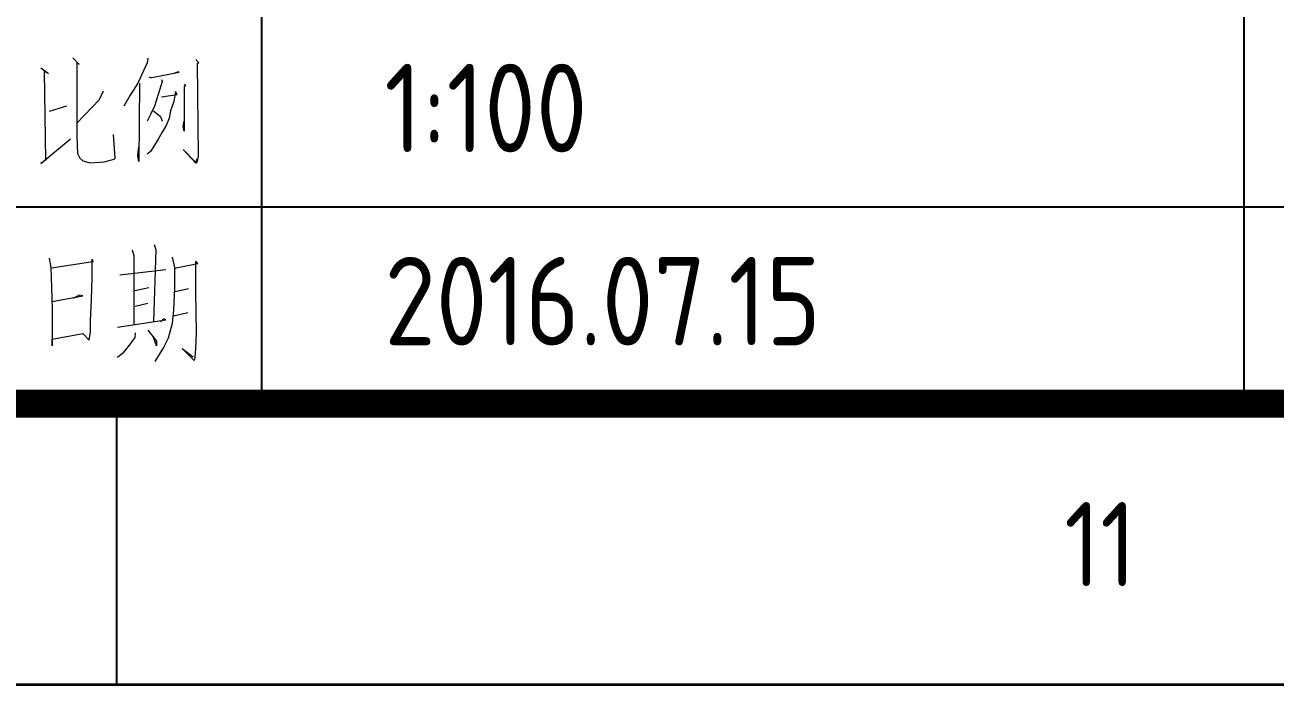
# Model space of a CAD drawing. Extents: x 170390 to 475615, y -37034 to 38097.
# Drawn here: x 361406 to 365860, y -30937 to -28583 of the extents above; entities that cross this region are included whole.
import ezdxf
from ezdxf.enums import TextEntityAlignment as Align

# ---------------------------------------------------------------- set-up
doc = ezdxf.new("R2010")
doc.units = 0
doc.header["$LTSCALE"] = 1000
doc.header["$MEASUREMENT"] = 0
doc.layers.get('0').update_dxf_attribs({"color": 8})
doc.layers.add('PUB_TEXT', color=8, linetype='Continuous')
doc.styles.get("Standard").update_dxf_attribs({"font": 'GBENOR', "bigfont": 'GBCBIG'})

# ---------------------------------------------------------------- blocks, each defined once
blk = doc.blocks.new('GEDI_WK_A1')
at = {"color": 3}
blk.add_line((700.833, 0), (700.833, 10), dxfattribs=at)
for points, const_width in [([(0, 0), (841, 0), (841, 594), (0, 594)], 0.1), ([(25, 10), (831, 10), (831, 584), (25, 584)], 1)]:
    blk.add_lwpolyline(points, close=True, dxfattribs=dict(at, const_width=const_width))
blk.add_text('11', height=3, dxfattribs=at).set_placement((735.875, 5), align=Align.MIDDLE)

msp = doc.modelspace()

# ---------------------------------------------------------------- linework, layer by layer
at = {"color": 2}
for p, q in [((365750.1, -29931.7), (365750.1, -25931.7)), ((362250.1, -29931.7), (362250.1, -27131.7)), ((374750.1, -29231.7), (356750.1, -29231.7))]:
    msp.add_line(p, q, dxfattribs=at)
at = {"color": 7}
msp.add_line((374750.1, -29931.7), (356750.1, -29931.7), dxfattribs=at)
at = {"color": 7, "lineweight": 0}
for points in [[(361576.9, -28699.3), (361599.7, -28722.8), (361591, -28715.7), (361591, -28784.7), (361591, -28853.7), (361591, -28915.7), (361591, -28962), (361591, -28965.1), (361591, -28978.4), (361593.4, -29040.4), (361602, -29056.9), (361613, -29067), (361638.1, -29073.3), (361688.3, -29070.2), (361724.4, -29060), (361727.5, -29056.9), (361722, -28972.2)], [(361844.6, -28701.1), (361842.2, -28717.6), (361808.5, -28789.7), (361781.1, -28832.9), (361758.3, -28872.1)], [(362014.8, -28705), (362025.7, -28717.6), (362020.2, -28720.7), (362023.4, -29046.2), (362023.4, -29049.3), (362020.2, -29068.9), (362014.8, -29075.2), (361970.1, -29025.8), (362014.8, -29072), (362020.2, -29058.7)], [(361462.4, -28735.3), (361490.7, -28754.9), (361474.2, -28748.7), (361479.7, -29063.9), (361462.4, -29076.5), (361568.3, -28987.8)], [(361847.7, -28767), (361853.2, -28770.1), (361858.7, -28770.1), (361955.9, -28750.5), (361948.1, -28750.5), (361934, -28756.8)], [(361814, -28789.7), (361811.6, -29068.9), (361808.5, -29049.3), (361808.5, -29046.2), (361811.6, -29016.4)], [(361892.4, -28777.2), (361894.8, -28783.5), (361880.7, -28829.7), (361867.3, -28872.1), (361853.2, -28901.9), (361842.2, -28924.6)], [(361973.2, -28793.7), (361978.7, -28799.9), (361973.2, -28803.1), (361973.2, -28960.7), (361970.1, -28944.2), (361973.2, -28924.6)], [(361591, -28932.2), (361671.8, -28847.5), (361685.9, -28817.7)], [(361892.4, -28839.1), (361948.1, -28829.7), (361942.6, -28819.5), (361936.3, -28855.6), (361925.4, -28888.5), (361919.9, -28914.4), (361908.9, -28941.1), (361894.8, -28963.8), (361880.7, -28989.7), (361867.3, -29010.1), (361853.2, -29032.8), (361842.2, -29042.2)], [(361493.8, -28889.8), (361555, -28870.2)], [(361864.2, -28888.5), (361889.3, -28908.2), (361894.8, -28924.6)], [(361788.5, -29383.9), (361794, -29403.6), (361794, -29649)], [(361866.2, -29364.3), (361872.4, -29383.9), (361863.8, -29639.6)], [(361492.6, -29413), (361498.1, -29445.9), (361501.2, -29518), (361503.5, -29593.3), (361503.5, -29603.5), (361503.5, -29656.1), (361503.5, -29725.1), (361503.5, -29701.5), (361612.6, -29681.9), (361634.5, -29705.5), (361640, -29675.7), (361640, -29636.5), (361643.1, -29561.2), (361645.5, -29482), (361645.5, -29416.9), (361648.6, -29426.3), (361501.2, -29449)], [(361930.5, -29409.8), (361939.1, -29445.9), (361939.1, -29518), (361936, -29597.2), (361930.5, -29645.9), (361916.4, -29698.4), (361899.9, -29731.3), (361869.3, -29780.7)], [(361939.1, -29449), (362022.2, -29432.6), (362014.4, -29423.2), (362014.4, -29525.1), (362014.4, -29531.4), (362016.7, -29678.8), (362014.4, -29734.5), (362011.2, -29767.4), (362008.9, -29777.6), (361966.5, -29734.5), (362005.8, -29764.3)], [(361743.8, -29472.6), (361908.5, -29453)], [(361797.2, -29528.2), (361847.3, -29518)], [(361941.5, -29531.4), (361989.3, -29521.2)], [(361503.5, -29567.4), (361612.6, -29547.8), (361600.8, -29544.7), (361576.5, -29557.3)], [(361799.5, -29583.9), (361844.2, -29573.7)], [(361936, -29616.9), (361941.5, -29616.9), (361986.2, -29606.7)], [(361736, -29659.2), (361908.5, -29633.3), (361899.9, -29629.4), (361888.9, -29639.6)], [(361799.5, -29678.8), (361797.2, -29695.3), (361774.4, -29728.2), (361754.8, -29751), (361736, -29767.4)], [(361844.2, -29669.4), (361874.8, -29708.6), (361874.8, -29725.1), (361863.8, -29695.3)]]:
    msp.add_lwpolyline(points, dxfattribs=at)

# ---------------------------------------------------------------- block references
at = {"xscale": 100, "yscale": 100, "zscale": 100}
msp.add_blockref('GEDI_WK_A1', (291650.1, -30931.7), dxfattribs=at)

# ---------------------------------------------------------------- texts
msp.add_text('445566', height=0.01).set_placement((361503.5, -29701.5))
at = {"layer": 'PUB_TEXT'}
for s, p in [('1:100', (362686.9, -29035.9)), ('2016.07.15', (362686.9, -29723.6))]:
    msp.add_text(s, height=315, dxfattribs=at).set_placement(p)

doc.saveas('drawing.dxf')
